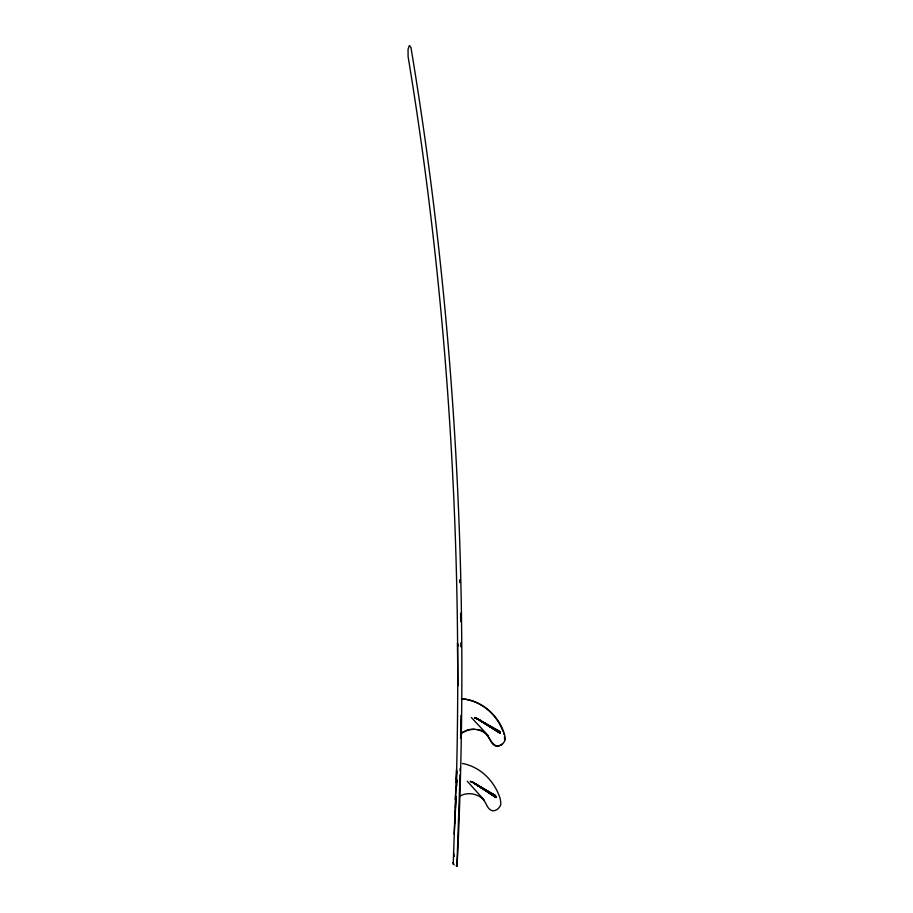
<?xml version="1.0" encoding="UTF-8"?>
<svg xmlns="http://www.w3.org/2000/svg" width="913" height="913" viewBox="0 0 913 913"><rect width="100%" height="100%" fill="white"/><g stroke="black" fill="none" stroke-linecap="round" stroke-linejoin="round"><path stroke-width="1.37" d="M460.049 774.772L456.911 866.106M460.106 770.892L460.141 768.301M460.597 738.469L460.951 715.518M453.236 864.246L456.511 769.157M456.306 779.394L456.671 769.374C462.069 530.967 446.993 291.909 408.088 56.56L408.054 49.313L409.252 45.684M456.774 785.99L456.968 780.558M454.537 823.515L455.165 812.125M455.393 807.857L456.009 796.478M456.785 782.247L456.934 779.394M454.149 834.208L455.153 815.777M455.382 811.52L456.078 798.749M455.29 799.434L456.055 786.447M456.295 782.567L456.957 771.314M502.253 743.947L500.484 745.282L496.341 746.252C489.71 744.346 490.304 735.855 484.563 732.888C477.864 727.969 468.266 728.106 461.636 733.071M461.316 733.15L468.883 729.704L474.315 729.259M459.878 796.09C467.194 791.936 476.906 793.294 482.931 799.115C486.526 802.653 486.857 809.238 492.495 810.824C496.352 811.006 499.696 808.085 500.769 804.513A21.136 21.136 0 0 0 500.141 798.715A20.28 20.28 0 0 0 499.582 796.878C493.887 780.455 479.827 766.6 462.423 763.485M461.27 698.776C480.09 699.906 496.512 713.783 502.892 731.199M461.567 698.879C480.889 700.009 497.619 714.457 503.885 732.409A20.223 19.915 3.4 0 1 504.444 734.2A21.067 20.748 3.4 0 1 505.083 739.929C503.999 743.502 500.609 746.32 496.798 746.138C488.375 742.486 488.603 729.932 477.396 729.567M478.241 719.433L475.799 717.823L500.233 732.945L477.716 719.056L499.833 731.336M477.716 719.056L500.073 732.135L477.408 718.919M477.305 718.816L500.29 733.356L477.556 718.999M472.706 782.247L496.01 797.551L471.496 781.539L495.565 795.497M476.643 718.428L475.639 717.846L477.054 718.679M479.451 720.106L500.164 732.546M472.911 782.384L471.496 781.539L474.087 783.171M473.391 782.692L495.691 795.896L473.562 782.783L495.964 797.129L473.687 782.92M475.285 783.868L495.885 796.718M471.953 781.745L473.002 782.464M471.816 781.631L472.592 782.179M409.675 45.65L410.998 47.704C455.279 313.855 470.024 584.719 457.664 854.18L456.957 866.437L456.192 865.695M471.382 717.527L488.466 735.867M467.262 781.22L484.232 800.108M452.905 862.545L454.126 864.839M458.588 645.822L457.47 643.414L457.904 685.811M453.487 852.594L454.218 856.451M459.673 579.869L459.753 582.688M460.597 613.216L460.7 621.673M460.837 642.82L460.86 646.803M504.444 736.802A21.136 20.919 3.4 0 1 504.604 740.021M503.611 733.048A20.28 20.075 3.4 0 1 503.965 734.257M475.137 718.189L474.532 717.698L475.137 718.189M470.994 781.893L470.389 781.38L470.994 781.893M477.168 718.736L475.639 717.846L477.179 718.771"/></g></svg>
